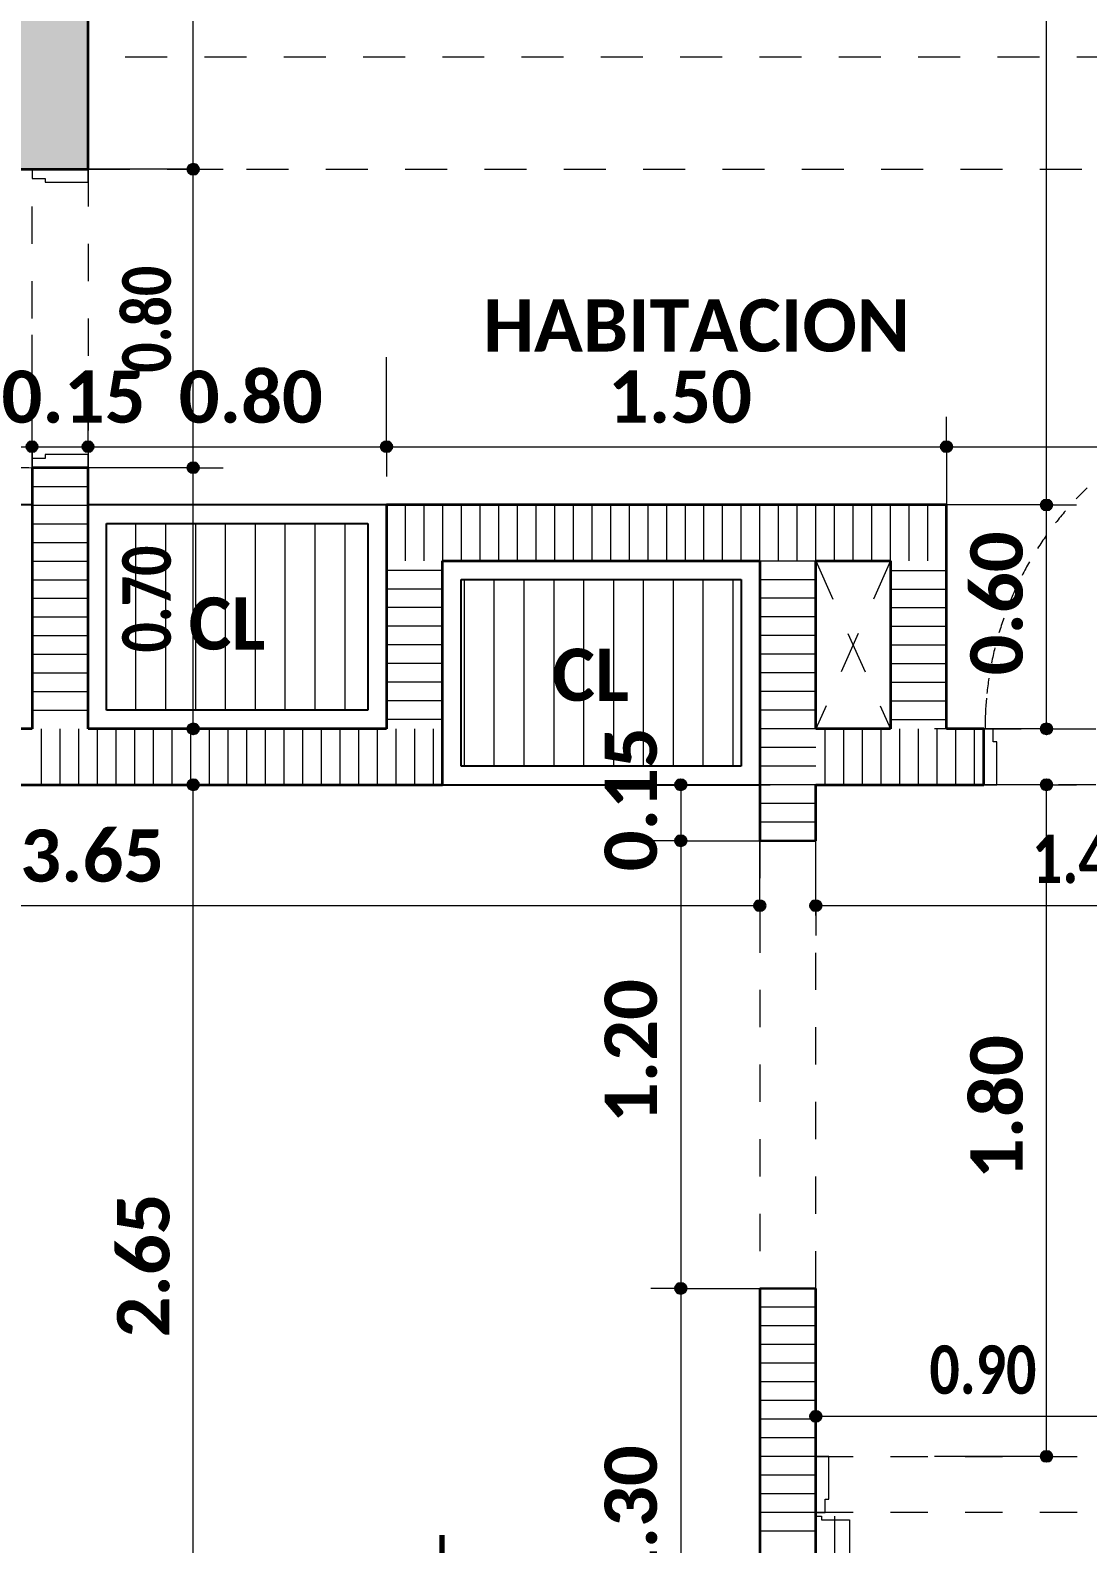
# Model space of a CAD drawing. Header units: metres. Extents: x -144 to 1000, y -717 to 29.
# Drawn here: x 517.025 to 519.859, y -564.109 to -560.053 of the extents above; entities that cross this region are included whole.
import ezdxf

# ---------------------------------------------------------------- set-up
doc = ezdxf.new("R2010")
doc.units = ezdxf.units.M
for name, pattern in [('Basculante', [0.11625, 0.075, -0.04125]), ('basculante modificado', [0.18, 0.1125, -0.0675]), ('Dash Dot 3_16_', [0.595313, 0.357187, -0.119063, 0, -0.119063]), ('Derribado', [0.36, 0.24, -0.12]), ('Trazo', [0.45, 0.225, -0.225])]:
    doc.linetypes.add(name, pattern=pattern)
doc.layers.get('0').update_dxf_attribs({"color": 1})
for name, color, linetype, lineweight in [('A-ANNO-DIMS', 1, 'Continuous', 9), ('A-DETL', 1, 'Continuous', 9), ('A-DETL-GENF', 1, 'Continuous', 9), ('A-DETL-MEDM', 1, 'Continuous', 30), ('A-DETL-THIN', 1, 'Continuous', 9), ('A-DOOR', 1, 'Continuous', 9), ('A-DOOR-FRAM', 1, 'Continuous', 9), ('A-DOOR-HDLN', 1, 'Trazo', 20), ('A-GENM', 1, 'Continuous', 9), ('A-WALL', 4, 'Continuous', 9), ('G-ANNO-SYMB', 1, 'Continuous', 9), ('G-ANNO-TEXT', 2, 'Continuous', 9), ('S-COLS', 7, 'Continuous', 9)]:
    doc.layers.add(name, color=color, linetype=linetype, lineweight=lineweight)
doc.layers.add('A-WALL-PATT', color=7, linetype='Continuous', lineweight=35, true_color=0x9c9c9c)
doc.styles.add('Calibri_B_1', font='calibrib.ttf', dxfattribs={"height": 0.135})
doc.styles.add('Calibri_B_5', font='calibrib.ttf', dxfattribs={"height": 0.66})
doc.styles.add('Calibri_B_7', font='calibrib.ttf', dxfattribs={"width": 0.8, "height": 0.18})

# ---------------------------------------------------------------- blocks, each defined once
blk = doc.blocks.new('I')
at = {"layer": 'A-ANNO-DIMS', "lineweight": 25}
h = blk.add_hatch(color=256, dxfattribs=at)
edge = h.paths.add_edge_path()
edge.add_arc((513.6927, -498.7599), 0.015, 0, 360)
h = blk.add_hatch(color=256, dxfattribs=at)
edge = h.paths.add_edge_path()
edge.add_arc((513.6927, -498.7599), 0.015, 0, 360)
h = blk.add_hatch(color=256, dxfattribs=at)
edge = h.paths.add_edge_path()
edge.add_arc((513.2607, -499.5037), 0.015, 0, 360)
h = blk.add_hatch(color=256, dxfattribs=at)
edge = h.paths.add_edge_path()
edge.add_arc((513.2607, -499.5037), 0.015, 0, 360)
h = blk.add_hatch(color=256, dxfattribs=at)
edge = h.paths.add_edge_path()
edge.add_arc((513.4107, -499.5037), 0.015, 0, 360)
h = blk.add_hatch(color=256, dxfattribs=at)
edge = h.paths.add_edge_path()
edge.add_arc((513.4107, -499.5037), 0.015, 0, 360)
h = blk.add_hatch(color=256, dxfattribs=at)
edge = h.paths.add_edge_path()
edge.add_arc((514.2107, -499.5037), 0.015, 0, 360)
h = blk.add_hatch(color=256, dxfattribs=at)
edge = h.paths.add_edge_path()
edge.add_arc((514.2107, -499.5037), 0.015, 0, 360)
h = blk.add_hatch(color=256, dxfattribs=at)
edge = h.paths.add_edge_path()
edge.add_arc((515.7107, -499.5037), 0.015, 0, 360)
h = blk.add_hatch(color=256, dxfattribs=at)
edge = h.paths.add_edge_path()
edge.add_arc((515.7107, -499.5037), 0.015, 0, 360)
h = blk.add_hatch(color=256, dxfattribs=at)
edge = h.paths.add_edge_path()
edge.add_arc((513.6927, -499.5599), 0.015, 0, 360)
h = blk.add_hatch(color=256, dxfattribs=at)
edge = h.paths.add_edge_path()
edge.add_arc((513.6927, -499.5599), 0.015, 0, 360)
h = blk.add_hatch(color=256, dxfattribs=at)
edge = h.paths.add_edge_path()
edge.add_arc((515.9789, -499.6599), 0.015, 0, 360)
h = blk.add_hatch(color=256, dxfattribs=at)
edge = h.paths.add_edge_path()
edge.add_arc((515.9789, -499.6599), 0.015, 0, 360)
h = blk.add_hatch(color=256, dxfattribs=at)
edge = h.paths.add_edge_path()
edge.add_arc((513.6927, -500.2599), 0.015, 0, 360)
h = blk.add_hatch(color=256, dxfattribs=at)
edge = h.paths.add_edge_path()
edge.add_arc((515.9789, -500.2599), 0.015, 0, 360)
h = blk.add_hatch(color=256, dxfattribs=at)
edge = h.paths.add_edge_path()
edge.add_arc((513.6927, -500.4099), 0.015, 0, 360)
h = blk.add_hatch(color=256, dxfattribs=at)
edge = h.paths.add_edge_path()
edge.add_arc((514.9989, -500.4099), 0.015, 0, 360)
h = blk.add_hatch(color=256, dxfattribs=at)
edge = h.paths.add_edge_path()
edge.add_arc((515.9789, -500.4099), 0.015, 0, 360)
h = blk.add_hatch(color=256, dxfattribs=at)
edge = h.paths.add_edge_path()
edge.add_arc((514.9989, -500.5599), 0.015, 0, 360)
h = blk.add_hatch(color=256, dxfattribs=at)
edge = h.paths.add_edge_path()
edge.add_arc((514.9989, -500.5599), 0.015, 0, 360)
h = blk.add_hatch(color=256, dxfattribs=at)
edge = h.paths.add_edge_path()
edge.add_arc((515.2107, -500.7337), 0.015, 0, 360)
h = blk.add_hatch(color=256, dxfattribs=at)
edge = h.paths.add_edge_path()
edge.add_arc((515.3607, -500.7337), 0.015, 0, 360)
h = blk.add_hatch(color=256, dxfattribs=at)
edge = h.paths.add_edge_path()
edge.add_arc((514.9989, -501.7599), 0.015, 0, 360)
h = blk.add_hatch(color=256, dxfattribs=at)
edge = h.paths.add_edge_path()
edge.add_arc((514.9989, -501.7599), 0.015, 0, 360)
h = blk.add_hatch(color=256, dxfattribs=at)
edge = h.paths.add_edge_path()
edge.add_arc((515.3607, -502.1026), 0.015, 0, 360)
h = blk.add_hatch(color=256, dxfattribs=at)
edge = h.paths.add_edge_path()
edge.add_arc((515.9789, -502.21), 0.015, 0, 360)
at = {"layer": 'S-COLS', "true_color": 0x5b5b5b}
h = blk.add_hatch(color=251, dxfattribs=at)
h.paths.add_polyline_path([(498.9107, -506.46), (499.4107, -506.46), (499.4107, -505.56), (498.9107, -505.56), (498.9107, -506.3874)])
h.paths.add_polyline_path([(516.7105, -506.46), (517.2105, -506.46), (517.2105, -505.56), (516.7105, -505.56), (516.7105, -506.4599)])
h.paths.add_polyline_path([(506.7607, -506.4599), (507.1107, -506.4599), (507.1107, -505.5599), (506.6107, -505.5599), (506.6107, -506.4599)])
h.paths.add_polyline_path([(499.1855, -498.7599), (499.4106, -498.7599), (499.4106, -498.06), (498.9106, -498.06), (498.9106, -498.7599)])
h.paths.add_polyline_path([(517.2108, -498.7599), (517.2108, -498.06), (516.8108, -498.06), (516.8108, -498.7599), (517.0242, -498.7599)])
h.paths.add_polyline_path([(504.8107, -498.7599), (504.8103, -498.26), (503.1105, -498.26), (503.1105, -496.11), (504.8108, -496.11), (504.8103, -495.61), (502.8105, -495.6101), (502.8106, -498.7599), (504.8103, -498.7599)])
h.paths.add_polyline_path([(513.4108, -498.7599), (513.4106, -495.6099), (512.9108, -495.61), (512.9108, -498.7599), (513.4107, -498.7599)])
h.paths.add_polyline_path([(507.1107, -498.7599), (507.1107, -497.8599), (506.6107, -497.8599), (506.6107, -498.7599), (506.7617, -498.7599)])
h.paths.add_polyline_path([(506.6108, -496.51), (507.1108, -496.51), (507.1108, -495.61), (506.6108, -495.61), (506.6108, -496.11)])
h.paths.add_polyline_path([(499.1855, -496.31), (499.4105, -496.31), (499.4105, -495.6089), (498.9105, -495.61), (498.9105, -496.31)])
h.paths.add_polyline_path([(517.0864, -496.31), (517.2108, -496.31), (517.2108, -495.6089), (516.8108, -495.6089), (516.8108, -496.31), (517.0364, -496.31)])
h.paths.add_polyline_path([(516.7107, -487.61), (517.2107, -487.61), (517.2107, -486.7102), (516.7107, -486.7102), (516.7107, -486.7314)])
h.paths.add_polyline_path([(506.7617, -487.61), (507.1107, -487.61), (507.1107, -486.71), (506.6107, -486.71), (506.6107, -487.61), (506.6857, -487.61)])
h.paths.add_polyline_path([(499.92, -487.01), (500.0107, -487.01), (500.0107, -486.51), (499.1107, -486.51), (499.1107, -487.01), (499.8386, -487.01)])
at = {"layer": 'A-ANNO-DIMS'}
for p, q in [((513.6927, -498.7599), (513.6927, -495.7599)), ((515.9789, -499.6599), (515.9789, -495.7599)), ((513.6927, -498.7599), (513.3927, -498.7599)), ((513.6927, -498.7599), (513.3927, -498.7599)), ((513.6927, -499.5599), (513.6927, -498.7599)), ((513.6927, -498.7599), (513.7727, -498.7599)), ((513.6927, -498.7599), (513.7727, -498.7599)), ((513.2607, -499.5037), (513.2607, -499.2037)), ((513.2607, -499.5037), (513.2607, -499.2037)), ((513.4107, -499.5037), (513.4107, -499.4237)), ((513.4107, -499.5037), (513.4107, -499.4237)), ((515.7107, -499.5037), (515.7107, -499.4237)), ((515.7107, -499.5037), (515.7107, -499.4237)), ((511.2107, -499.5037), (513.2607, -499.5037)), ((513.2607, -499.5037), (513.2607, -499.5837)), ((513.2607, -499.5037), (513.4107, -499.5037)), ((513.2607, -499.5037), (513.2607, -499.5837)), ((513.4107, -499.5037), (513.4107, -499.8037)), ((513.4107, -499.5037), (514.2107, -499.5037)), ((513.4107, -499.5037), (513.4107, -499.8037)), ((514.2107, -499.5037), (514.2107, -499.5837)), ((514.2107, -499.5037), (515.7107, -499.5037)), ((514.2107, -499.5037), (514.2107, -499.5837)), ((515.7107, -499.5037), (515.7107, -499.8037)), ((515.7107, -499.5037), (516.9607, -499.5037)), ((515.7107, -499.5037), (515.7107, -499.8037)), ((513.6927, -499.5599), (513.3927, -499.5599)), ((513.6927, -499.5599), (513.3927, -499.5599)), ((513.6927, -500.2599), (513.6927, -499.5599)), ((513.6927, -499.5599), (513.7727, -499.5599)), ((513.6927, -499.5599), (513.7727, -499.5599)), ((515.9789, -499.6599), (515.6789, -499.6599)), ((515.9789, -499.6599), (515.6789, -499.6599)), ((515.9789, -500.2599), (515.9789, -499.6599)), ((515.9789, -499.6599), (516.0589, -499.6599)), ((515.9789, -499.6599), (516.0589, -499.6599)), ((513.6927, -500.2599), (513.7727, -500.2599)), ((515.9789, -500.2599), (515.6789, -500.2599)), ((515.9789, -500.2599), (516.0589, -500.2599)), ((513.6927, -500.4099), (513.3927, -500.4099)), ((513.6927, -503.0589), (513.6927, -500.4099)), ((513.6927, -500.4099), (513.7727, -500.4099)), ((514.9989, -500.4099), (514.9189, -500.4099)), ((514.9989, -500.4099), (514.9989, -500.5599)), ((515.9789, -500.4099), (515.6789, -500.4099)), ((515.9789, -502.21), (515.9789, -500.4099)), ((515.9789, -500.4099), (516.0589, -500.4099)), ((515.2107, -500.7337), (515.2107, -500.4337)), ((515.3607, -500.7337), (515.3607, -500.4337)), ((514.9989, -500.5599), (514.9189, -500.5599)), ((514.9989, -500.5599), (514.9189, -500.5599)), ((514.9989, -500.5599), (515.2989, -500.5599)), ((514.9989, -500.5599), (514.9989, -501.7599)), ((514.9989, -500.5599), (515.2989, -500.5599)), ((511.5607, -500.7337), (515.2107, -500.7337)), ((515.2107, -500.7337), (515.2107, -500.8137)), ((515.3607, -500.7337), (516.8107, -500.7337)), ((515.3607, -500.7337), (515.3607, -500.8137)), ((514.9989, -501.7599), (514.9189, -501.7599)), ((514.9989, -501.7599), (514.9189, -501.7599)), ((514.9989, -501.7599), (515.2989, -501.7599)), ((514.9989, -501.7599), (514.9989, -503.0589)), ((514.9989, -501.7599), (515.2989, -501.7599)), ((515.3607, -502.1026), (515.3607, -502.0226)), ((515.3607, -502.1026), (516.2607, -502.1026)), ((515.3607, -502.1026), (515.3607, -502.4026)), ((515.9789, -502.21), (515.6789, -502.21)), ((515.9789, -502.21), (516.0589, -502.21))]:
    blk.add_line(p, q, dxfattribs=at)
at = {"layer": 'A-ANNO-DIMS', "linetype": 'Derribado'}
for p, q in [((514.2107, -499.5037), (514.2107, -499.2037)), ((514.2107, -499.5037), (514.2107, -499.2037)), ((513.6927, -500.2599), (513.3927, -500.2599)), ((514.9989, -500.4099), (515.2989, -500.4099))]:
    blk.add_line(p, q, dxfattribs=at)
at = {"layer": 'A-ANNO-DIMS', "lineweight": 25}
for centre in [(513.6927, -498.7599), (513.6927, -498.7599), (513.2607, -499.5037), (513.2607, -499.5037), (513.4107, -499.5037), (513.4107, -499.5037), (514.2107, -499.5037), (514.2107, -499.5037), (515.7107, -499.5037), (515.7107, -499.5037), (513.6927, -499.5599), (513.6927, -499.5599), (515.9789, -499.6599), (515.9789, -499.6599), (513.6927, -500.2599), (515.9789, -500.2599), (513.6927, -500.4099), (514.9989, -500.4099), (515.9789, -500.4099), (514.9989, -500.5599), (514.9989, -500.5599), (515.2107, -500.7337), (515.3607, -500.7337), (514.9989, -501.7599), (514.9989, -501.7599), (515.3607, -502.1026), (515.9789, -502.21)]:
    blk.add_circle(centre, 0.015, dxfattribs=at)
at = {"layer": 'A-DETL', "color": 7, "linetype": 'basculante modificado'}
for p, q in [((516.8101, -498.4599), (513.4107, -498.4599)), ((513.4107, -498.7599), (516.8108, -498.7599)), ((515.3607, -499.8099), (515.5607, -500.2599)), ((515.5607, -499.8099), (515.3607, -500.2599))]:
    blk.add_line(p, q, dxfattribs=at)
at = {"layer": 'A-DETL-GENF', "linetype": 'Basculante'}
for p, q in [((513.2607, -498.7599), (513.4107, -498.7599)), ((513.2607, -499.5599), (513.2607, -498.7599)), ((513.4107, -498.7599), (513.4107, -499.5599)), ((513.4107, -499.5599), (513.2607, -499.5599)), ((515.8107, -500.4099), (515.8107, -500.2599)), ((515.8107, -500.2599), (516.7107, -500.2599)), ((516.7107, -500.4099), (515.8107, -500.4099)), ((515.2107, -500.5599), (515.2107, -501.7599)), ((515.3607, -501.7599), (515.3607, -500.5599)), ((515.3607, -502.36), (515.3607, -502.21)), ((515.3607, -502.21), (516.2607, -502.21)), ((516.2607, -502.36), (515.3607, -502.36))]:
    blk.add_line(p, q, dxfattribs=at)
at = {"layer": 'A-DETL-GENF', "color": 251, "true_color": 0x535353}
for p, q in [((513.5393, -500.2099), (513.5393, -499.7099)), ((513.6193, -500.2099), (513.6193, -499.7099)), ((513.6993, -500.2099), (513.6993, -499.7099)), ((513.7793, -500.2099), (513.7793, -499.7099)), ((513.8593, -500.2099), (513.8593, -499.7099)), ((513.9393, -500.2099), (513.9393, -499.7099)), ((514.0193, -500.2099), (514.0193, -499.7099)), ((514.0993, -500.2099), (514.0993, -499.7099)), ((514.4193, -500.3599), (514.4193, -499.8599)), ((514.4993, -500.3599), (514.4993, -499.8599)), ((514.5793, -500.3599), (514.5793, -499.8599)), ((514.6593, -500.3599), (514.6593, -499.8599)), ((514.7393, -500.3599), (514.7393, -499.8599)), ((514.8193, -500.3599), (514.8193, -499.8599)), ((514.8993, -500.3599), (514.8993, -499.8599)), ((514.9793, -500.3599), (514.9793, -499.8599)), ((515.0593, -500.3599), (515.0593, -499.8599)), ((515.1393, -500.3599), (515.1393, -499.8599))]:
    blk.add_line(p, q, dxfattribs=at)
at = {"layer": 'A-DETL-MEDM'}
for p, q in [((515.3607, -500.5599), (515.2107, -500.5599)), ((515.2107, -501.7599), (515.3607, -501.7599))]:
    blk.add_line(p, q, dxfattribs=at)
at = {"layer": 'A-DETL-THIN'}
for p, q in [((514.1607, -499.7099), (513.4607, -499.7099)), ((513.4607, -499.7099), (513.4607, -500.2099)), ((514.1607, -500.2099), (514.1607, -499.7099)), ((515.1607, -499.8599), (514.4107, -499.8599)), ((514.4107, -499.8599), (514.4107, -500.3599)), ((515.1607, -500.3599), (515.1607, -499.8599)), ((513.4607, -500.2099), (514.1607, -500.2099)), ((514.4107, -500.3599), (515.1607, -500.3599))]:
    blk.add_line(p, q, dxfattribs=at)
at = {"layer": 'A-DOOR'}
for p, q in [((513.2607, -498.7599), (513.4107, -498.7599)), ((515.3607, -502.36), (515.3607, -502.21))]:
    blk.add_line(p, q, dxfattribs=at)
at = {"layer": 'A-DOOR', "lineweight": 15}
for p, q in [((515.3607, -502.37), (515.3757, -502.37)), ((515.3757, -502.37), (515.3757, -502.38)), ((515.3757, -502.38), (515.4507, -502.38)), ((515.4107, -502.37), (515.4107, -503.26)), ((515.4507, -502.38), (515.4507, -503.26))]:
    blk.add_line(p, q, dxfattribs=at)
at = {"layer": 'A-DOOR'}
for centre, radius, start, end in [((513.2607, -498.7599), 0.8, 264.8602, 270), ((516.7091, -500.2579), 0.8947, 133.9406, 136.6605), ((516.7091, -500.2579), 0.8947, 139.3702, 142.0705), ((516.7091, -500.2579), 0.8947, 144.7622, 147.4462), ((516.7091, -500.2579), 0.8947, 150.1233, 152.7944), ((516.7091, -500.2579), 0.8947, 155.4605, 158.1223), ((516.7091, -500.2579), 0.8947, 160.7809, 163.4371), ((516.7091, -500.2579), 0.8947, 166.0919, 168.7462), ((516.7091, -500.2579), 0.8947, 171.4009, 174.0571), ((516.7091, -500.2579), 0.8947, 174.8602, 180)]:
    blk.add_arc(centre, radius, start, end, dxfattribs=at)
at = {"layer": 'A-DOOR-FRAM'}
for p, q in [((513.2607, -498.7599), (513.2607, -498.7849)), ((513.2607, -498.7849), (513.2957, -498.7849)), ((513.2957, -498.7849), (513.2957, -498.7949)), ((513.2957, -498.7949), (513.4107, -498.7949)), ((513.4107, -498.7949), (513.4107, -498.7599)), ((513.4107, -499.5249), (513.2957, -499.5249)), ((513.2957, -499.5249), (513.2957, -499.5349)), ((513.4107, -499.5599), (513.4107, -499.5249)), ((513.2957, -499.5349), (513.2607, -499.5349)), ((513.2607, -499.5349), (513.2607, -499.5599)), ((515.8357, -500.2599), (515.8107, -500.2599)), ((515.8357, -500.2949), (515.8357, -500.2599)), ((515.8457, -500.2949), (515.8357, -500.2949)), ((515.8457, -500.4099), (515.8457, -500.2949)), ((515.8107, -500.4099), (515.8457, -500.4099)), ((515.3957, -502.21), (515.3607, -502.21)), ((515.3957, -502.325), (515.3957, -502.21)), ((515.3857, -502.36), (515.3857, -502.325)), ((515.3857, -502.325), (515.3957, -502.325)), ((515.3607, -502.36), (515.3857, -502.36))]:
    blk.add_line(p, q, dxfattribs=at)
at = {"layer": 'A-DOOR-HDLN'}
for p, q in [((513.4107, -499.5599), (513.2607, -499.5599)), ((515.8107, -500.4099), (515.8107, -500.2599))]:
    blk.add_line(p, q, dxfattribs=at)
at = {"layer": 'A-GENM', "lineweight": 25}
for p, q in [((513.2607, -499.6599), (511.2107, -499.6599)), ((513.2607, -500.2599), (513.2607, -499.6599)), ((514.2107, -499.6599), (513.4107, -499.6599)), ((513.4107, -499.6599), (513.4107, -500.2599)), ((514.2107, -500.2599), (514.2107, -499.6599)), ((513.4607, -499.7099), (514.1607, -499.7099)), ((513.4607, -500.2099), (513.4607, -499.7099)), ((514.1607, -499.7099), (514.1607, -500.2099)), ((515.2107, -499.8099), (514.3607, -499.8099)), ((514.3607, -499.8099), (514.3607, -500.4099)), ((515.2107, -500.4099), (515.2107, -499.8099)), ((514.4107, -499.8599), (515.1607, -499.8599)), ((514.4107, -500.3599), (514.4107, -499.8599)), ((515.1607, -499.8599), (515.1607, -500.3599)), ((514.1607, -500.2099), (513.4607, -500.2099)), ((511.2107, -500.2599), (513.2607, -500.2599)), ((513.4107, -500.2599), (514.2107, -500.2599)), ((515.1607, -500.3599), (514.4107, -500.3599)), ((514.3607, -500.4099), (515.2107, -500.4099))]:
    blk.add_line(p, q, dxfattribs=at)
at = {"layer": 'A-WALL', "lineweight": 35}
for p, q in [((513.2607, -499.5599), (513.2607, -500.2599)), ((513.4107, -499.5599), (513.2607, -499.5599)), ((513.4107, -500.2599), (513.4107, -499.5599)), ((515.7107, -499.6599), (514.2107, -499.6599)), ((514.2107, -499.6599), (514.2107, -500.2599)), ((515.7107, -500.2599), (515.7107, -499.6599)), ((514.3607, -499.8099), (515.2107, -499.8099)), ((514.3607, -500.4099), (514.3607, -499.8099)), ((515.2107, -499.8099), (515.2107, -500.5599)), ((515.3607, -499.8099), (515.5607, -499.8099)), ((515.3607, -500.2599), (515.3607, -499.8099)), ((515.5607, -499.8099), (515.5607, -500.2599)), ((513.2607, -500.2599), (511.2105, -500.2599)), ((514.2107, -500.2599), (513.4107, -500.2599)), ((515.5607, -500.2599), (515.3607, -500.2599)), ((515.8107, -500.2599), (515.7107, -500.2599)), ((515.8107, -500.4099), (515.8107, -500.2599)), ((511.5607, -500.4099), (514.3607, -500.4099)), ((515.3607, -500.5599), (515.3607, -500.4099)), ((515.3607, -500.4099), (515.8107, -500.4099)), ((515.2107, -501.7599), (515.2107, -506.21)), ((515.3607, -506.21), (515.3607, -501.7599))]:
    blk.add_line(p, q, dxfattribs=at)
at = {"layer": 'A-WALL-PATT', "color": 8, "lineweight": 5, "true_color": 0x727272}
for p, q in [((513.2607, -499.5601), (513.4107, -499.5601)), ((513.2607, -499.6101), (513.4107, -499.6101)), ((513.2607, -499.6601), (513.4107, -499.6601)), ((514.2603, -499.6599), (514.2603, -499.8099)), ((514.3103, -499.6599), (514.3103, -499.8099)), ((514.3603, -499.6599), (514.3603, -499.8099)), ((514.4103, -499.6599), (514.4103, -499.8099)), ((514.4603, -499.6599), (514.4603, -499.8099)), ((514.5103, -499.6599), (514.5103, -499.8099)), ((514.5603, -499.6599), (514.5603, -499.8099)), ((514.6103, -499.6599), (514.6103, -499.8099)), ((514.6603, -499.6599), (514.6603, -499.8099)), ((514.7103, -499.6599), (514.7103, -499.8099)), ((514.7603, -499.6599), (514.7603, -499.8099)), ((514.8103, -499.6599), (514.8103, -499.8099)), ((514.8603, -499.6599), (514.8603, -499.8099)), ((514.9103, -499.6599), (514.9103, -499.8099)), ((514.9603, -499.6599), (514.9603, -499.8099)), ((515.0103, -499.6599), (515.0103, -499.8099)), ((515.0603, -499.6599), (515.0603, -499.8099)), ((515.1103, -499.6599), (515.1103, -499.8099)), ((515.1603, -499.6599), (515.1603, -499.8099)), ((515.2103, -499.6599), (515.2103, -499.8099)), ((515.2603, -499.6599), (515.2603, -499.8099)), ((515.3103, -499.6599), (515.3103, -499.8099)), ((515.3603, -499.6599), (515.3603, -499.8099)), ((515.4103, -499.6599), (515.4103, -499.8099)), ((515.4603, -499.6599), (515.4603, -499.8099)), ((515.5103, -499.6599), (515.5103, -499.8099)), ((515.5603, -499.6599), (515.5603, -499.8099)), ((515.6103, -499.6599), (515.6103, -499.8099)), ((515.6603, -499.6599), (515.6603, -499.8099)), ((515.7103, -499.6599), (515.7103, -499.8099)), ((513.2607, -499.7101), (513.4107, -499.7101)), ((513.2607, -499.7601), (513.4107, -499.7601)), ((513.2607, -499.8101), (513.4107, -499.8101)), ((515.3607, -499.8101), (515.2107, -499.8101)), ((514.3607, -499.8351), (514.2107, -499.8351)), ((515.5607, -499.8351), (515.7107, -499.8351)), ((513.2607, -499.8601), (513.4107, -499.8601)), ((514.3607, -499.8851), (514.2107, -499.8851)), ((515.3607, -499.8601), (515.2107, -499.8601)), ((515.5607, -499.8851), (515.7107, -499.8851)), ((513.2607, -499.9101), (513.4107, -499.9101)), ((515.3607, -499.9101), (515.2107, -499.9101)), ((513.2607, -499.9601), (513.4107, -499.9601)), ((514.3607, -499.9351), (514.2107, -499.9351)), ((515.3607, -499.9601), (515.2107, -499.9601)), ((515.5607, -499.9351), (515.7107, -499.9351)), ((513.2607, -500.0101), (513.4107, -500.0101)), ((514.3607, -499.9851), (514.2107, -499.9851)), ((515.3607, -500.0101), (515.2107, -500.0101)), ((515.5607, -499.9851), (515.7107, -499.9851)), ((514.3607, -500.0351), (514.2107, -500.0351)), ((515.5607, -500.0351), (515.7107, -500.0351)), ((513.2607, -500.0601), (513.4107, -500.0601)), ((514.3607, -500.0851), (514.2107, -500.0851)), ((515.3607, -500.0601), (515.2107, -500.0601)), ((515.5607, -500.0851), (515.7107, -500.0851)), ((513.2607, -500.1101), (513.4107, -500.1101)), ((514.3607, -500.1351), (514.2107, -500.1351)), ((515.3607, -500.1101), (515.2107, -500.1101)), ((515.5607, -500.1351), (515.7107, -500.1351)), ((513.2607, -500.1601), (513.4107, -500.1601)), ((515.3607, -500.1601), (515.2107, -500.1601)), ((513.2607, -500.2101), (513.4107, -500.2101)), ((514.3607, -500.1851), (514.2107, -500.1851)), ((515.3607, -500.2101), (515.2107, -500.2101)), ((515.5607, -500.1851), (515.7107, -500.1851)), ((514.3607, -500.2351), (514.2107, -500.2351)), ((515.5607, -500.2351), (515.7107, -500.2351)), ((513.2856, -500.2599), (513.2856, -500.4099)), ((513.3356, -500.2599), (513.3356, -500.4099)), ((513.3856, -500.2599), (513.3856, -500.4099)), ((513.4356, -500.2599), (513.4356, -500.4099)), ((513.4856, -500.2599), (513.4856, -500.4099)), ((513.5356, -500.2599), (513.5356, -500.4099)), ((513.5856, -500.2599), (513.5856, -500.4099)), ((513.6356, -500.2599), (513.6356, -500.4099)), ((513.6856, -500.2599), (513.6856, -500.4099)), ((513.7356, -500.2599), (513.7356, -500.4099)), ((513.7856, -500.2599), (513.7856, -500.4099)), ((513.8356, -500.2599), (513.8356, -500.4099)), ((513.8856, -500.2599), (513.8856, -500.4099)), ((513.9356, -500.2599), (513.9356, -500.4099)), ((513.9856, -500.2599), (513.9856, -500.4099)), ((514.0356, -500.2599), (514.0356, -500.4099)), ((514.0856, -500.2599), (514.0856, -500.4099)), ((514.1356, -500.2599), (514.1356, -500.4099)), ((514.1856, -500.2599), (514.1856, -500.4099)), ((514.2356, -500.2599), (514.2356, -500.4099)), ((514.2856, -500.2599), (514.2856, -500.4099)), ((514.3356, -500.2599), (514.3356, -500.4099)), ((515.3607, -500.2601), (515.2107, -500.2601)), ((515.3853, -500.2599), (515.3853, -500.4099)), ((515.4353, -500.2599), (515.4353, -500.4099)), ((515.4853, -500.2599), (515.4853, -500.4099)), ((515.5353, -500.2599), (515.5353, -500.4099)), ((515.5853, -500.2599), (515.5853, -500.4099)), ((515.6353, -500.2599), (515.6353, -500.4099)), ((515.6853, -500.2599), (515.6853, -500.4099)), ((515.7353, -500.2599), (515.7353, -500.4099)), ((515.7853, -500.2599), (515.7853, -500.4099)), ((515.3607, -500.3101), (515.2107, -500.3101)), ((515.3607, -500.3601), (515.2107, -500.3601)), ((515.3607, -500.4101), (515.2107, -500.4101)), ((515.3607, -500.4601), (515.2107, -500.4601)), ((515.3607, -500.5101), (515.2107, -500.5101)), ((515.3607, -501.7601), (515.2107, -501.7601)), ((515.3607, -501.8101), (515.2107, -501.8101)), ((515.3607, -501.8601), (515.2107, -501.8601)), ((515.3607, -501.9101), (515.2107, -501.9101)), ((515.3607, -501.9601), (515.2107, -501.9601)), ((515.3607, -502.0101), (515.2107, -502.0101)), ((515.3607, -502.0601), (515.2107, -502.0601)), ((515.3607, -502.1101), (515.2107, -502.1101)), ((515.3607, -502.1601), (515.2107, -502.1601)), ((515.3607, -502.2101), (515.2107, -502.2101)), ((515.3607, -502.2601), (515.2107, -502.2601)), ((515.3607, -502.3101), (515.2107, -502.3101)), ((515.3607, -502.3601), (515.2107, -502.3601)), ((515.3607, -502.4101), (515.2107, -502.4101))]:
    blk.add_line(p, q, dxfattribs=at)
at = {"layer": 'G-ANNO-SYMB', "linetype": 'Dash Dot 3_16_', "lineweight": 70}
blk.add_line((514.3585, -502.4211), (514.3585, -511.0653), dxfattribs=at)
at = {"layer": 'S-COLS', "lineweight": 35}
for p, q in [((513.4108, -498.7599), (513.4108, -495.6099)), ((512.9108, -498.7599), (513.4108, -498.7599))]:
    blk.add_line(p, q, dxfattribs=at)
at = {"layer": 'A-ANNO-DIMS', "attachment_point": 1, "rotation": 90, "line_spacing_factor": 1.158048}
for s, insert, char_height, width, style in [('0.80', (513.5025, -499.3054), 0.13, 0.349267, 'Calibri_B_7'), ('0.60', (515.7748, -500.1166), 0.14, 0.376134, 'Calibri_B_5'), ('0.70', (513.5025, -500.0554), 0.13, 0.349267, 'Calibri_B_7'), ('0.15', (514.7949, -500.6416), 0.14, 0.376134, 'Calibri_B_5'), ('1.20', (514.7949, -501.3166), 0.14, 0.376134, 'Calibri_B_5'), ('1.80', (515.7748, -501.4667), 0.14, 0.376134, 'Calibri_B_5'), ('2.65', (513.4887, -501.8911), 0.14, 0.376134, 'Calibri_B_5'), ('1.30', (514.7949, -502.5661), 0.14, 0.376134, 'Calibri_B_5')]:
    blk.add_mtext(s, dxfattribs=dict(at, insert=insert, char_height=char_height, width=width, style=style))
at = {"layer": 'A-ANNO-DIMS', "attachment_point": 1, "line_spacing_factor": 1.158048}
for s, insert, char_height, width, style in [('0.15', (513.1789, -499.2996), 0.14, 0.376134, 'Calibri_B_5'), ('0.80', (513.6539, -499.2996), 0.14, 0.376134, 'Calibri_B_5'), ('1.50', (514.8039, -499.2996), 0.14, 0.376134, 'Calibri_B_5'), ('3.65', (513.229, -500.5297), 0.14, 0.376134, 'Calibri_B_5'), ('1.45', (515.9402, -500.5435), 0.13, 0.349267, 'Calibri_B_7'), ('0.90', (515.6652, -501.9124), 0.13, 0.349267, 'Calibri_B_7')]:
    blk.add_mtext(s, dxfattribs=dict(at, insert=insert, char_height=char_height, width=width, style=style))
at = {"layer": 'G-ANNO-TEXT', "style": 'Calibri_B_1'}
for s, p in [('HABITACION', (514.4696, -499.2486)), ('CL', (513.6804, -500.0476)), ('CL', (514.6548, -500.185))]:
    blk.add_text(s, height=0.14, dxfattribs=at).set_placement(p)

msp = doc.modelspace()

# ---------------------------------------------------------------- block references
at = {"color": 3}
msp.add_blockref('I', (3.7693, -61.665), dxfattribs=at)

doc.saveas('drawing.dxf')
